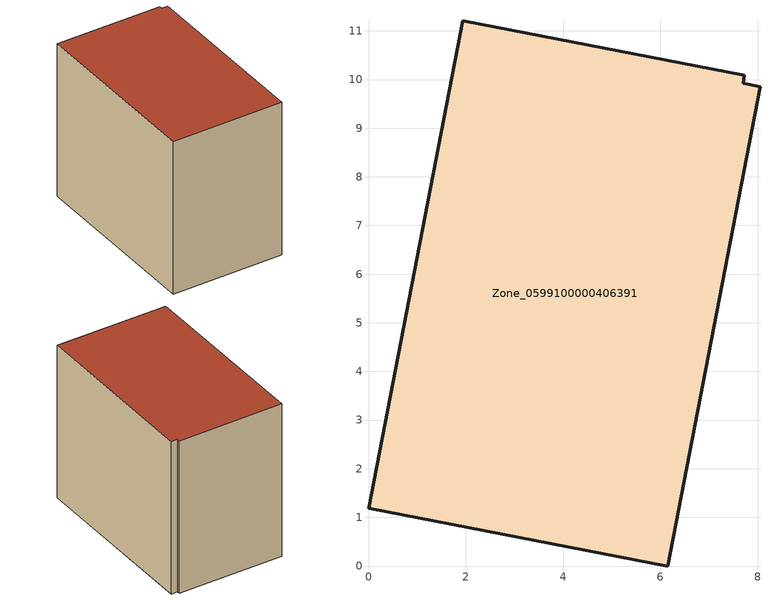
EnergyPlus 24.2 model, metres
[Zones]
Zone_0599100000406391
 floor ground (C_G): 0,1.19 1.94,11.2 7.73,10.09 7.7,9.92 8.05,9.86 6.15,0 z0
 wall outside (C_F): 1.94,11.2 0,1.19 6.15,0 8.05,9.86 7.7,9.92 7.73,10.09 1.94,11.2 z0:8.8
 roof outside (C_R): 6.15,0 8.05,9.86 7.7,9.92 7.73,10.09 1.94,11.2 0,1.19 z8.8
[BUILDING]
Pand.0599100000406391: North Axis=0; Terrain=City; Loads Convergence Tolerance Value=0.04; Temperature Convergence Tolerance Value=0.4; Solar Distribution=FullExterior; Maximum Number of Warmup Days=25; Minimum Number of Warmup Days=1
[Site:Location]
Rotterdam.The.Hague.AP_ZH_NLD Design_Conditions: Latitude=51.96; Longitude=4.45; Time Zone=1; Elevation=-4.5
[SITE:GROUNDTEMPERATURE:BUILDINGSURFACE]
18, 18, 18, 18, 18, 18, 18, 18, 18, 18, 18, 18
[MATERIAL] Thermal Absorptance=0.9; Solar Absorptance=0.7; Visible Absorptance=0.7
Name | Roughness | Thickness | Conductivity | Density | Specific Heat
G.TC.1992-2005 | MediumSmooth | 0.15 | 0.06 | 540 | 1210
F.TC.1992-2005 | Rough | 0.3 | 0.12 | 1920 | 840
R.TC.1992-2005 | MediumRough | 0.2 | 0.08 | 1500 | 1000
[CONSTRUCTION]
C_G: G.TC.1992-2005
C_F: F.TC.1992-2005
C_R: R.TC.1992-2005
[ZONE]
Zone_0599100000406391: Type=1; Multiplier=1; Ceiling Height=Autocalculate; Volume=Autocalculate; Floor Area=autocalculate; Part of Total Floor Area=Yes
[ZONEINFILTRATION:DESIGNFLOWRATE]
Infil_Zone_0599100000406391: Zone or ZoneList or Space or SpaceList=Zone_0599100000406391; Schedule=AlwaysOn; Design Flow Rate Calculation Method=Flow/Area; Flow Rate per Floor Area=0.0015; Constant Term Coefficient=1; Temperature Term Coefficient=0; Velocity Term Coefficient=0; Velocity Squared Term Coefficient=0
[HVACTEMPLATE:ZONE:IDEALLOADSAIRSYSTEM]
Zone_0599100000406391: Maximum Heating Supply Air Temperature=50; Minimum Cooling Supply Air Temperature=13; Maximum Heating Supply Air Humidity Ratio=0.0156; Minimum Cooling Supply Air Humidity Ratio=0.0077; Heating Limit=NoLimit; Cooling Limit=NoLimit; Dehumidification Control Type=ConstantSensibleHeatRatio; Cooling Sensible Heat Ratio=0.7; Dehumidification Setpoint=60; Humidification Control Type=None; Humidification Setpoint=30; Outdoor Air Method=None; Outdoor Air Flow Rate per Person=0.00944; Outdoor Air Flow Rate per Zone Floor Area=0; Outdoor Air Flow Rate per Zone=0; Demand Controlled Ventilation Type=None; Outdoor Air Economizer Type=NoEconomizer; Heat Recovery Type=None; Sensible Heat Recovery Effectiveness=0.7; Latent Heat Recovery Effectiveness=0.65
[ZONECONTROL:THERMOSTAT]
ThermostatControl_Zone_0599100000406391: Zone or ZoneList=Zone_0599100000406391; Control Type Schedule=DualSetpointControlType; Control 1=Thermostat_Zone_0599100000406391; Temperature Difference Between Cutout And Setpoint=0
[THERMOSTATSETPOINT:DUALSETPOINT]
Thermostat_Zone_0599100000406391: Heating Setpoint Temperature Schedule=HeatingSetpoint_Zone_0599100000406391; Cooling Setpoint Temperature Schedule=CoolingSetpoint_Zone_0599100000406391
[SCHEDULE:COMPACT]
HeatingSetpoint_Zone_0599100000406391: Through: 12/31, For: AllDays, Until: 24:00, 21
CoolingSetpoint_Zone_0599100000406391: Through: 12/31, For: AllDays, Until: 24:00, 24
DualSetpointControlType: Through: 12/31, For: AllDays, Until: 24:00, 4
AlwaysOn: Through: 12/31, For: AllDays, Until: 24:00, 1
